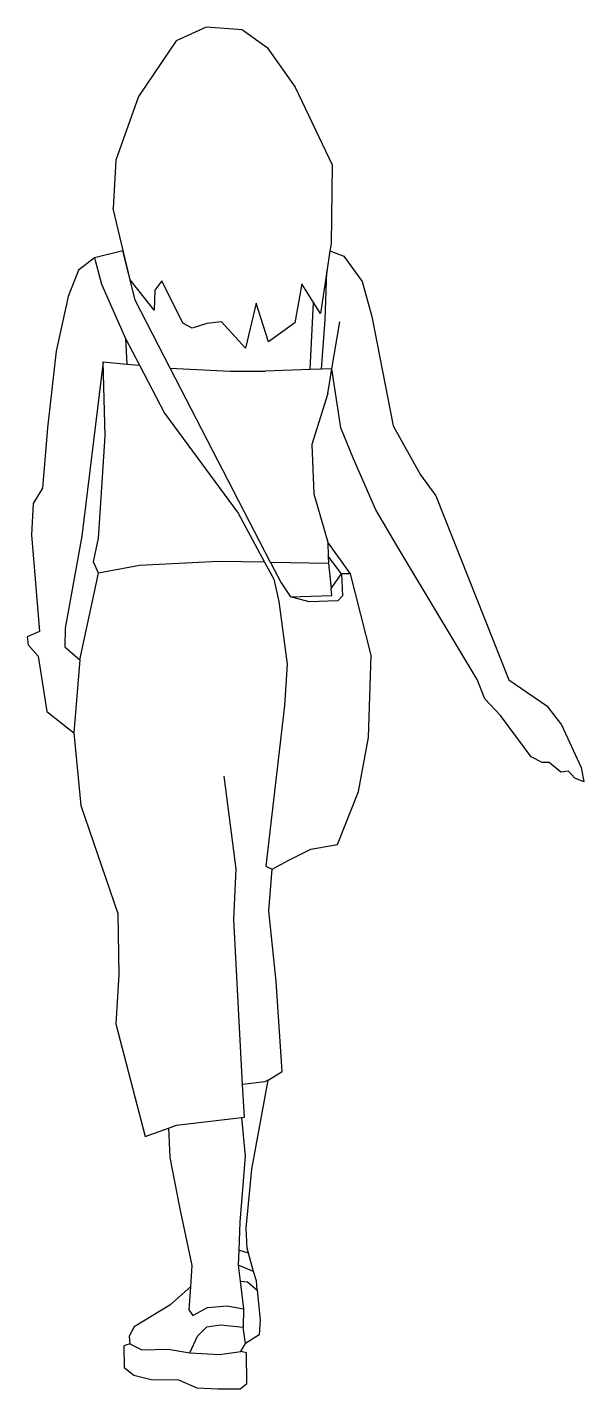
# Model space of a CAD drawing. Header units: metres. Extents: x -0.23 to 0.43, y 0 to 1.61.
import ezdxf

# ---------------------------------------------------------------- set-up
doc = ezdxf.new("R2010")
doc.units = ezdxf.units.M

msp = doc.modelspace()

# ---------------------------------------------------------------- linework, layer by layer
for p, q in [((-0.0139, 1.6116), (-0.0492, 1.5953)), ((0.0292, 1.6084), (-0.0139, 1.6116)), ((0.0292, 1.6084), (0.0585, 1.5877)), ((-0.0492, 1.5953), (-0.0939, 1.5295)), ((0.0585, 1.5877), (0.0917, 1.5406)), ((0.0917, 1.5406), (0.1354, 1.4485)), ((-0.0939, 1.5295), (-0.1208, 1.4542)), ((-0.1208, 1.4542), (-0.1237, 1.397)), ((0.1354, 1.4485), (0.134, 1.355)), ((0.1327, 1.3467), (0.1291, 1.3224)), ((0.1291, 1.3224), (0.1215, 1.2726)), ((0.1271, 1.2651), (0.1291, 1.3224)), ((0.1215, 1.2726), (0.1133, 1.2856)), ((0.1226, 1.2068), (0.1271, 1.2651)), ((-0.1091, 1.243), (-0.0926, 1.2115)), ((-0.1358, 1.2155), (-0.1075, 1.2129)), ((-0.0564, 1.2082), (0.0147, 1.2045)), ((0.0147, 1.2045), (0.0561, 1.2046)), ((0.1091, 1.2063), (0.0561, 1.2046)), ((0.1302, 1.1782), (0.1114, 1.1176)), ((0.1114, 1.1176), (0.1137, 1.0594)), ((0.1137, 1.0594), (0.1301, 1.0022)), ((0.157, 0.9644), (0.1301, 1.0022)), ((0.1301, 1.0022), (0.1307, 0.9854)), ((0.0554, 0.9782), (0.0661, 0.9583)), ((0.1309, 0.9767), (0.1341, 0.9474)), ((-0.1635, 0.8626), (-0.1412, 0.9655)), ((0.0661, 0.9583), (0.0722, 0.9319)), ((0.1465, 0.9645), (0.1476, 0.9386)), ((0.157, 0.9644), (0.1465, 0.9645)), ((0.1816, 0.8682), (0.157, 0.9644)), ((0.108, 0.9314), (0.0859, 0.9375)), ((0.1476, 0.9386), (0.1421, 0.9325)), ((0.0722, 0.9319), (0.0821, 0.8576)), ((0.1421, 0.9325), (0.108, 0.9314)), ((0.0821, 0.8576), (0.0789, 0.8088)), ((0.1784, 0.7709), (0.1816, 0.8682)), ((0.0789, 0.8088), (0.0568, 0.6187)), ((0.1666, 0.7068), (0.1784, 0.7709)), ((0.1417, 0.6442), (0.1666, 0.7068)), ((0.0848, 0.6262), (0.11, 0.6388)), ((0.11, 0.6388), (0.1417, 0.6442)), ((0.0568, 0.6187), (0.0644, 0.6149)), ((0.0603, 0.5657), (0.0644, 0.6149)), ((0.0644, 0.6149), (0.0848, 0.6262)), ((0.0689, 0.4822), (0.0603, 0.5657)), ((0.0763, 0.3757), (0.0689, 0.4822)), ((0.0594, 0.3654), (0.0763, 0.3757)), ((0.0314, 0.3215), (0.0293, 0.3602)), ((-0.0582, 0.3086), (-0.0569, 0.2736)), ((0.028, 0.3211), (0.0314, 0.3215)), ((-0.0569, 0.2736), (-0.0454, 0.2149)), ((-0.0454, 0.2149), (-0.0307, 0.1458)), ((0.0259, 0.1971), (0.0247, 0.1642)), ((0.0247, 0.1642), (0.0241, 0.1463)), ((0.0364, 0.1607), (0.0247, 0.1642)), ((-0.0307, 0.1458), (-0.0325, 0.1206)), ((-0.0325, 0.1206), (-0.0568, 0.099)), ((-0.0325, 0.1206), (-0.0344, 0.0934)), ((0.0264, 0.1272), (0.0304, 0.0948)), ((0.0466, 0.1168), (0.0501, 0.0816)), ((-0.0568, 0.099), (-0.099, 0.0734)), ((-0.0123, 0.0962), (0.0109, 0.098)), ((0.0109, 0.098), (0.0304, 0.0948)), ((-0.0344, 0.0934), (-0.0295, 0.0869)), ((-0.0295, 0.0869), (-0.0123, 0.0962)), ((0.0304, 0.0948), (0.0299, 0.073)), ((0.0501, 0.0816), (0.0488, 0.0638)), ((-0.099, 0.0734), (-0.1051, 0.0623)), ((-0.0239, 0.0623), (-0.0132, 0.0734)), ((-0.0132, 0.0734), (0.003, 0.0758)), ((0.003, 0.0758), (0.0299, 0.073)), ((0.0327, 0.0535), (0.0299, 0.073)), ((-0.1041, 0.053), (-0.1113, 0.0508)), ((-0.1113, 0.0508), (-0.111, 0.0252)), ((-0.1051, 0.0623), (-0.1041, 0.053)), ((-0.1041, 0.053), (-0.0898, 0.0461)), ((-0.0332, 0.0424), (-0.0239, 0.0623)), ((0.0271, 0.0442), (0.0327, 0.0535)), ((0.0488, 0.0638), (0.0327, 0.0535)), ((-0.0898, 0.0461), (-0.0587, 0.047)), ((-0.0587, 0.047), (-0.0332, 0.0424)), ((-0.0332, 0.0424), (0.0021, 0.0405)), ((0.0021, 0.0405), (0.0271, 0.0442)), ((0.034, 0.0427), (0.0271, 0.0442)), ((0.0343, 0.0061), (0.034, 0.0427)), ((-0.111, 0.0252), (-0.0994, 0.0161)), ((-0.0994, 0.0161), (-0.079, 0.0108)), ((-0.079, 0.0108), (-0.0465, 0.0105)), ((-0.0465, 0.0105), (-0.0249, 0.0011)), ((-0.0249, 0.0011), (0, 0)), ((0, 0), (0.0263, 0)), ((0.0263, 0), (0.0343, 0.0061))]:
    msp.add_line(p, q)
for points in [[(0.1302, 1.1782), (0.135, 1.2072), (0.1226, 1.2068), (0.1091, 1.2063), (0.1133, 1.2856), (0.0993, 1.3079), (0.091, 1.2615), (0.0599, 1.2393), (0.0453, 1.285), (0.0328, 1.2317), (0.0044, 1.2629), (-0.0129, 1.2608), (-0.0302, 1.2553), (-0.0414, 1.2613), (-0.0664, 1.3113), (-0.0746, 1.3004), (-0.0753, 1.2767), (-0.1038, 1.3124), (-0.1237, 1.397)], [(0.134, 1.355), (0.1327, 1.3467), (0.149, 1.3407), (0.1707, 1.3107), (0.1822, 1.2692), (0.2074, 1.1398), (0.2397, 1.0819), (0.2582, 1.057), (0.3444, 0.8392), (0.3893, 0.8082), (0.4068, 0.786), (0.4302, 0.7353), (0.4331, 0.7184), (0.4227, 0.7226), (0.4152, 0.7312), (0.4058, 0.7297), (0.3921, 0.7414), (0.3837, 0.7413), (0.371, 0.7481), (0.3344, 0.7968), (0.3159, 0.8167), (0.307, 0.8396), (0.2171, 0.9895), (0.187, 1.0405), (0.1604, 1.1005), (0.1457, 1.1372), (0.135, 1.2072), (0.1443, 1.2628)], [(0.0625, 0.978), (0.0749, 0.954), (0.0859, 0.9375), (0.1351, 0.9388), (0.1341, 0.9474), (0.1465, 0.9645), (0.1307, 0.9854), (0.1309, 0.9767), (0.0625, 0.978), (-0.0564, 1.2082), (-0.098, 1.2886), (-0.1038, 1.3124), (-0.1123, 1.3469), (-0.1458, 1.3388), (-0.1649, 1.3242), (-0.1773, 1.2927), (-0.1915, 1.2282), (-0.2017, 1.1372), (-0.2075, 1.066), (-0.2184, 1.0478), (-0.2206, 1.0107), (-0.2111, 0.8965), (-0.2256, 0.8902), (-0.2244, 0.8807), (-0.2126, 0.867), (-0.2024, 0.8018), (-0.1706, 0.7763), (-0.1623, 0.6902), (-0.1183, 0.5625), (-0.1173, 0.4898), (-0.1208, 0.432), (-0.086, 0.2986), (-0.0582, 0.3086), (-0.0489, 0.312), (0.028, 0.3211), (0.0324, 0.2755), (0.0259, 0.1971)], [(-0.1458, 1.3388), (-0.1376, 1.3074), (-0.111, 1.2465), (-0.1091, 1.243), (-0.1075, 1.2129), (-0.0926, 1.2115), (-0.063, 1.1548), (0.0242, 1.0363), (0.0554, 0.9782), (0.0006, 0.9792), (-0.0928, 0.9745), (-0.1412, 0.9655), (-0.1472, 0.9787), (-0.1412, 1.0068), (-0.1382, 1.0546), (-0.1335, 1.1281), (-0.1358, 1.2155), (-0.1611, 1.0091), (-0.1807, 0.9004), (-0.1811, 0.8782), (-0.1635, 0.8626), (-0.1706, 0.7763)], [(0.0424, 0.139), (0.0241, 0.1463), (0.0264, 0.1272), (0.035, 0.1265), (0.0466, 0.1168), (0.0456, 0.1276), (0.0424, 0.139), (0.0364, 0.1607), (0.0348, 0.1665), (0.0334, 0.1899), (0.0402, 0.26), (0.0594, 0.3654), (0.0556, 0.3632), (0.0293, 0.3602), (0.0245, 0.4501), (0.0188, 0.5554), (0.0218, 0.6154), (0.0124, 0.6883), (0.0076, 0.7252)]]:
    msp.add_lwpolyline(points)

doc.saveas('drawing.dxf')
